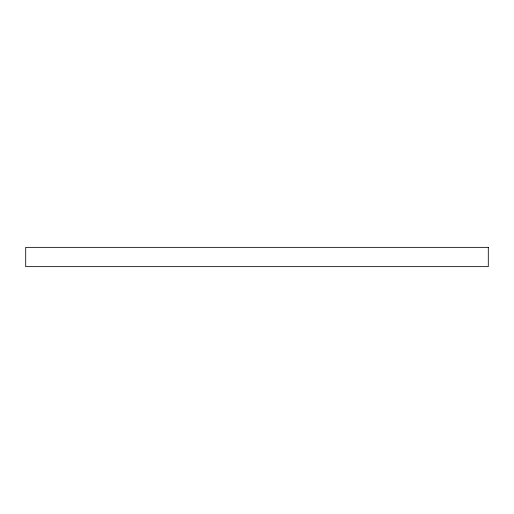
<?xml version="1.0" encoding="UTF-8"?>
<svg xmlns="http://www.w3.org/2000/svg" width="514" height="514" viewBox="0 0 514 514"><rect width="100%" height="100%" fill="white"/><g stroke="black" fill="none" stroke-linecap="round" stroke-linejoin="round"><path stroke-width="0.77" d="M488.3 247.362L25.7 247.362L25.7 266.637L488.3 266.637L488.3 247.362"/></g></svg>
